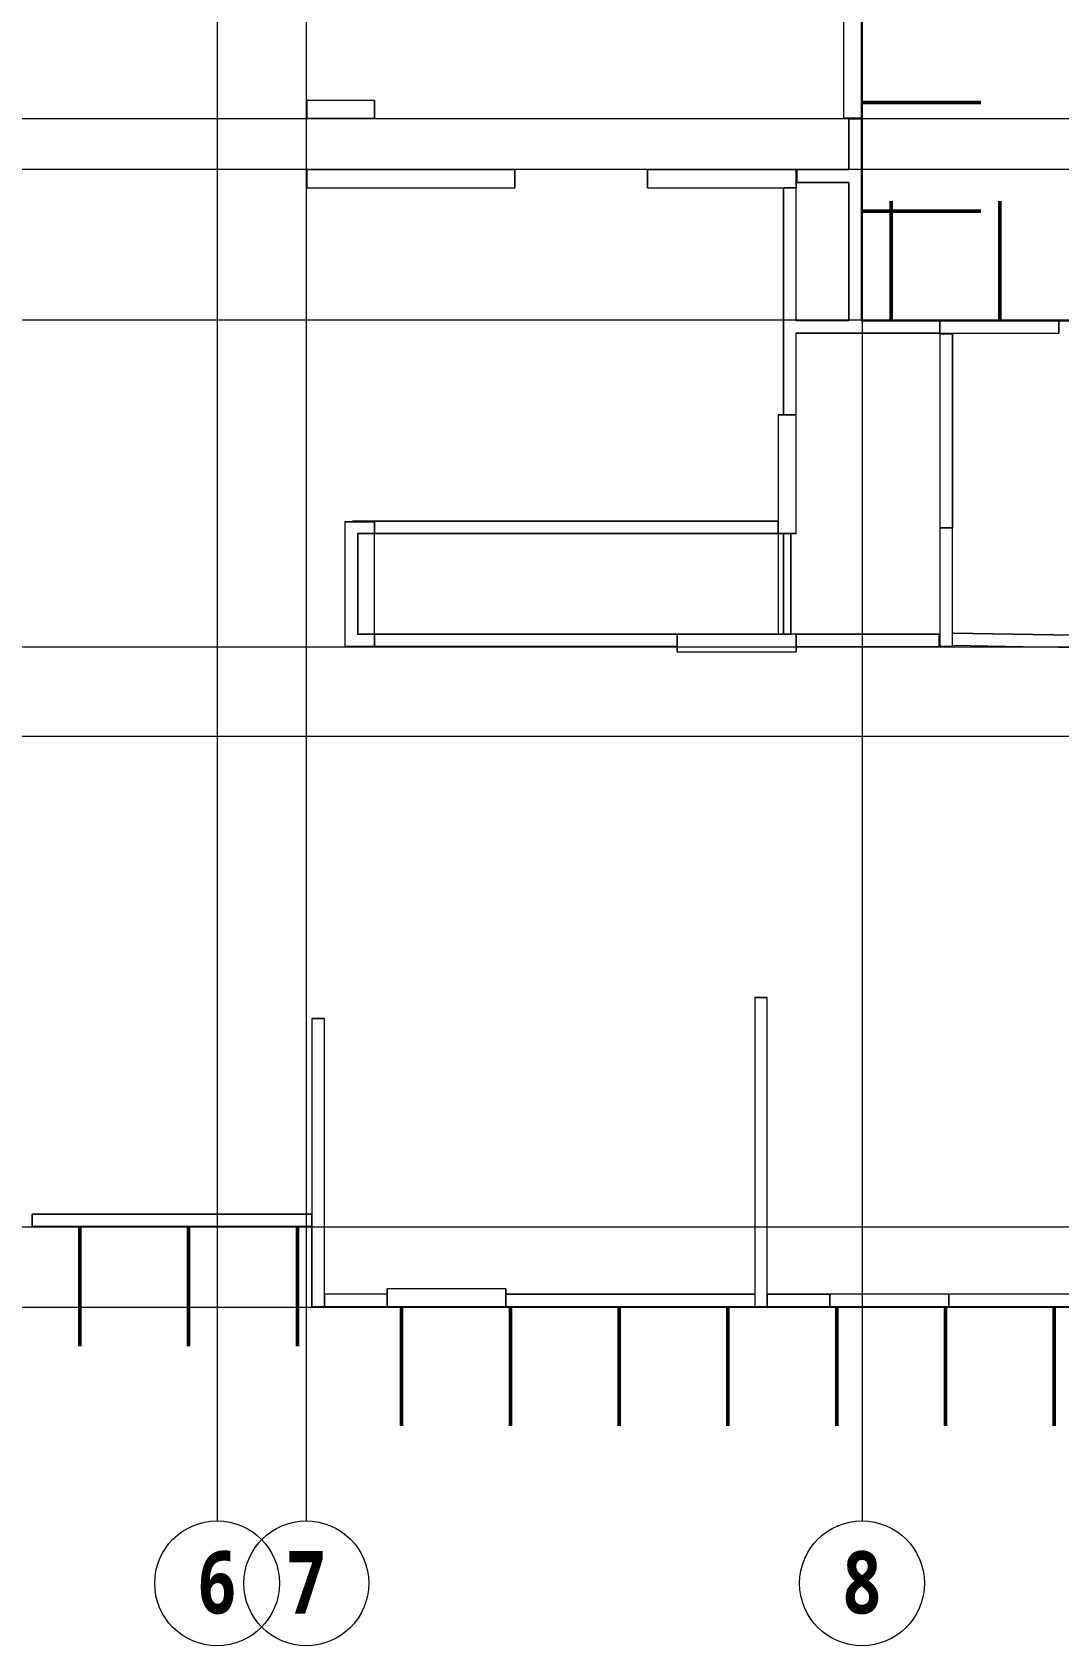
# Model space of a CAD drawing. Header units: millimetres. Extents: x -41779 to 122129, y -6962 to 59838.
# Drawn here: x -2427 to 14843, y -4008 to 23121 of the extents above; entities that cross this region are included whole.
import ezdxf

# ---------------------------------------------------------------- set-up
doc = ezdxf.new("R2010")
doc.units = ezdxf.units.MM
doc.linetypes.add('Grid Line', pattern=[10, 8, -1, 0, -1])
for name, color, linetype, lineweight in [('A-DETL', 90, 'Continuous', 5), ('A-FLOR', 192, 'Continuous', 5), ('A-WALL', 113, 'Continuous', 15), ('S-BEAM', 12, 'Continuous', 15), ('S-GRID', 1, 'Continuous', 5), ('S-GRID-IDEN', 1, 'Continuous', 9)]:
    doc.layers.add(name, color=color, linetype=linetype, lineweight=lineweight)
doc.styles.add('Roboto_B', font='Roboto-Bold.ttf', dxfattribs={"width": 0.8, "height": 1050})

# ---------------------------------------------------------------- blocks, each defined once
blk = doc.blocks.new('BMS-SUPPER STRUCTURE_180317_rvt-1-Level 2 -  BRACKET LAYOUT')
at = {"layer": 'A-FLOR', "color": 9}
for p, q in [((11523, 23676), (11523, 21676)), ((11523, 21676), (11523, 21666)), ((11523, 21666), (11523, 18271)), ((11523, 18271), (12843, 18271)), ((12843, 18271), (14843, 18271)), ((14843, 18271), (15733, 18271)), ((3333, 14691), (3053, 14691)), ((3053, 14691), (3053, 13001)), ((10123, 14691), (3333, 14691)), ((10213, 13001), (10213, 14691)), ((3053, 13001), (3333, 13001)), ((3333, 13001), (8423, 13001)), ((8423, 13001), (10123, 13001)), ((2278, 3041), (-2427, 3041)), ((2278, 1691), (2278, 3041)), ((2488, 1691), (2278, 1691)), ((3543, 1691), (2488, 1691)), ((5543, 1691), (3543, 1691)), ((9728, 1691), (5543, 1691)), ((9938, 1691), (9728, 1691)), ((10993, 1691), (9938, 1691)), ((12993, 1691), (10993, 1691)), ((17178, 1691), (12993, 1691))]:
    blk.add_line(p, q, dxfattribs=at)
at = {"layer": 'A-FLOR', "color": 43}
for p, q in [((11523, 21676), (11523, 23676)), ((14843, 18271), (12843, 18271)), ((3053, 13001), (3053, 14691)), ((3053, 14691), (3333, 14691)), ((10123, 14691), (10213, 14691)), ((3333, 13001), (3053, 13001)), ((10213, 13001), (8423, 13001)), ((2278, 3041), (2278, 1691)), ((2278, 1691), (2488, 1691)), ((3543, 1691), (5543, 1691)), ((9728, 1691), (9938, 1691)), ((10993, 1691), (12993, 1691))]:
    blk.add_line(p, q, dxfattribs=at)
at = {"layer": 'A-FLOR', "color": 55}
for p, q in [((11523, 18271), (11523, 21676)), ((12843, 18271), (11523, 18271)), ((20133, 18271), (14843, 18271)), ((3333, 14691), (10123, 14691)), ((10213, 14691), (10213, 13001)), ((8423, 13001), (3333, 13001)), ((-2427, 3041), (2278, 3041)), ((2488, 1691), (3543, 1691)), ((5543, 1691), (9728, 1691)), ((9938, 1691), (10993, 1691)), ((12993, 1691), (17178, 1691))]:
    blk.add_line(p, q, dxfattribs=at)
at = {"layer": 'A-FLOR', "color": 50}
for p, q in [((10213, 14691), (10123, 14691)), ((10123, 13001), (10213, 13001))]:
    blk.add_line(p, q, dxfattribs=at)
at = {"layer": 'A-WALL', "color": 8, "lineweight": 18}
for p, q in [((11223, 23676), (11223, 21676)), ((11523, 21676), (11523, 23676)), ((3333, 21976), (2193, 21976)), ((2193, 21976), (2193, 21676)), ((3333, 21676), (3333, 21976)), ((2193, 21676), (3333, 21676)), ((11223, 21676), (11523, 21676)), ((5693, 20806), (2193, 20806)), ((2193, 20806), (2193, 20506)), ((5693, 20506), (5693, 20806)), ((10423, 20806), (7923, 20806)), ((7923, 20806), (7923, 20506)), ((10423, 20506), (10423, 20806)), ((2193, 20506), (5693, 20506)), ((7923, 20506), (10423, 20506)), ((14843, 18271), (12843, 18271)), ((12843, 18271), (12843, 18061)), ((14843, 18061), (14843, 18271)), ((12843, 18061), (14843, 18061)), ((10423, 16691), (10123, 16691)), ((10123, 16691), (10123, 14691)), ((10423, 14691), (10423, 16691)), ((2833, 14891), (2833, 12791)), ((3333, 14891), (2833, 14891)), ((3333, 12791), (3333, 14891)), ((10123, 14691), (10423, 14691)), ((12843, 14791), (12843, 12791)), ((13053, 14791), (12843, 14791)), ((13053, 12791), (13053, 14791)), ((2833, 12791), (3333, 12791)), ((10423, 13001), (8423, 13001)), ((8423, 13001), (8423, 12701)), ((10423, 12701), (10423, 13001)), ((12843, 12791), (13053, 12791)), ((8423, 12701), (10423, 12701)), ((9938, 6891), (9728, 6891)), ((9728, 6891), (9728, 1691)), ((9938, 1691), (9938, 6891)), ((2488, 6541), (2278, 6541)), ((2278, 6541), (2278, 1691)), ((2488, 1691), (2488, 6541)), ((5543, 1991), (3543, 1991)), ((3543, 1991), (3543, 1691)), ((5543, 1691), (5543, 1991)), ((12993, 1901), (10993, 1901)), ((10993, 1901), (10993, 1691)), ((12993, 1691), (12993, 1901)), ((2278, 1691), (2488, 1691)), ((3543, 1691), (5543, 1691)), ((9728, 1691), (9938, 1691)), ((10993, 1691), (12993, 1691))]:
    blk.add_line(p, q, dxfattribs=at)
at = {"layer": 'A-WALL', "color": 253, "lineweight": 13}
for p, q in [((11223, 23676), (11223, 21676)), ((11523, 21676), (11523, 23676)), ((3333, 21976), (2193, 21976)), ((2193, 21676), (2193, 21976)), ((3333, 21976), (3333, 21676)), ((2193, 21676), (3333, 21676)), ((11523, 21676), (11223, 21676)), ((2193, 20506), (2193, 20806)), ((5693, 20806), (2193, 20806)), ((5693, 20806), (5693, 20506)), ((7923, 20506), (7923, 20806)), ((10423, 20806), (7923, 20806)), ((10423, 20806), (10423, 20506)), ((2193, 20506), (5693, 20506)), ((7923, 20506), (10423, 20506)), ((12843, 18061), (12843, 18271)), ((14843, 18271), (12843, 18271)), ((14843, 18271), (14843, 18061)), ((12843, 18061), (14843, 18061)), ((10123, 16691), (10423, 16691)), ((10123, 16691), (10123, 14691)), ((10423, 14691), (10423, 16691)), ((2833, 14891), (2833, 12791)), ((2833, 14891), (3333, 14891)), ((3333, 12791), (3333, 14891)), ((10423, 14691), (10123, 14691)), ((12843, 14791), (12843, 12791)), ((12843, 14791), (13053, 14791)), ((13053, 12791), (13053, 14791)), ((3333, 12791), (2833, 12791)), ((10423, 13001), (8423, 13001)), ((8423, 12701), (8423, 13001)), ((10423, 13001), (10423, 12701)), ((13053, 12791), (12843, 12791)), ((8423, 12701), (10423, 12701)), ((9728, 6891), (9938, 6891)), ((9728, 6891), (9728, 1691)), ((9938, 1691), (9938, 6891)), ((2278, 6541), (2488, 6541)), ((2278, 6541), (2278, 1691)), ((2488, 1691), (2488, 6541)), ((5543, 1991), (3543, 1991)), ((3543, 1691), (3543, 1991)), ((5543, 1991), (5543, 1691)), ((12993, 1901), (10993, 1901)), ((10993, 1691), (10993, 1901)), ((12993, 1901), (12993, 1691)), ((2488, 1691), (2278, 1691)), ((3543, 1691), (5543, 1691)), ((9938, 1691), (9728, 1691)), ((10993, 1691), (12993, 1691))]:
    blk.add_line(p, q, dxfattribs=at)
at = {"layer": 'S-BEAM', "color": 135, "lineweight": 13}
for p, q in [((11313, 21666), (11523, 21666)), ((11313, 21666), (11313, 20806)), ((11523, 18271), (11523, 21666)), ((10436, 20596), (10436, 20806)), ((11313, 20806), (10436, 20806)), ((10213, 20506), (10213, 16691)), ((10423, 18271), (10423, 20506)), ((10436, 20596), (11313, 20596)), ((11313, 20596), (11313, 18271)), ((11313, 18271), (10423, 18271)), ((12843, 18271), (11523, 18271)), ((10423, 16691), (10423, 18061)), ((10423, 18061), (12843, 18061)), ((12843, 18048), (13053, 18048)), ((12843, 18048), (12843, 14791)), ((13053, 14791), (13053, 18048)), ((2961, 14891), (2961, 14901)), ((10123, 14901), (2961, 14901)), ((3333, 14691), (10123, 14691)), ((10123, 14691), (10123, 13001)), ((10333, 13001), (10333, 14691)), ((8423, 13001), (3333, 13001)), ((3333, 12791), (8423, 12791)), ((12830, 13001), (10423, 13001)), ((10423, 12791), (12830, 12791)), ((12830, 13001), (12830, 12791)), ((2278, 3251), (-2427, 3251)), ((-2427, 3041), (2278, 3041)), ((3543, 1901), (2488, 1901)), ((5543, 1901), (9728, 1901)), ((9938, 1901), (10993, 1901)), ((17178, 1901), (12993, 1901)), ((2488, 1691), (3543, 1691)), ((9728, 1691), (5543, 1691)), ((10993, 1691), (9938, 1691)), ((12993, 1691), (17178, 1691))]:
    blk.add_line(p, q, dxfattribs=at)
at = {"layer": 'S-BEAM', "color": 254, "lineweight": 13}
for p, q in [((11523, 21666), (11313, 21666)), ((11313, 20806), (11313, 21666)), ((11523, 18271), (11523, 21666)), ((10436, 20806), (10436, 20596)), ((11313, 20806), (10436, 20806)), ((10213, 16691), (10213, 20506)), ((10423, 18271), (10423, 20506)), ((11313, 20596), (10436, 20596)), ((11313, 18271), (11313, 20596)), ((11313, 18271), (10423, 18271)), ((12843, 18271), (11523, 18271)), ((10423, 16691), (10423, 18061)), ((12843, 18061), (10423, 18061)), ((13053, 18048), (12843, 18048)), ((12843, 18048), (12843, 14791)), ((13053, 18048), (13053, 14791)), ((2961, 14901), (2961, 14891)), ((2962, 14901), (10123, 14901)), ((3333, 14691), (10123, 14691)), ((10123, 14901), (10123, 14691)), ((10333, 14691), (10333, 13001)), ((12843, 14791), (13053, 14791)), ((8423, 13001), (3333, 13001)), ((8423, 12791), (3333, 12791)), ((8423, 12791), (8423, 13001)), ((10423, 13001), (12830, 13001)), ((10423, 12791), (12830, 12791)), ((12830, 12791), (12830, 13001)), ((15523, 12975), (13053, 13018)), ((13053, 12808), (13053, 13018)), ((17178, 12736), (13053, 12808)), ((-2427, 3251), (-2427, 3041)), ((-2427, 3251), (2278, 3251)), ((-2427, 3041), (2278, 3041)), ((3543, 1901), (2488, 1901)), ((5543, 1901), (5543, 1691)), ((9728, 1901), (5543, 1901)), ((10993, 1901), (9938, 1901)), ((12993, 1901), (12993, 1691)), ((17178, 1901), (12993, 1901)), ((3543, 1691), (2488, 1691)), ((9728, 1691), (5543, 1691)), ((10993, 1691), (9938, 1691)), ((17178, 1691), (12993, 1691))]:
    blk.add_line(p, q, dxfattribs=at)
at = {"layer": 'S-BEAM', "color": 253, "lineweight": 13}
for p, q in [((10423, 20506), (10213, 20506)), ((12843, 18271), (12843, 18061)), ((10423, 16691), (10213, 16691)), ((2961, 14891), (3333, 14891)), ((3333, 14891), (3333, 14691)), ((10123, 14691), (10123, 14901)), ((10123, 14691), (10333, 14691)), ((10123, 14691), (10123, 13001)), ((13053, 14791), (12843, 14791)), ((3333, 13001), (3333, 12791)), ((8423, 13001), (8423, 12791)), ((10123, 13001), (10333, 13001)), ((10423, 13001), (10423, 12791)), ((13053, 13018), (15523, 12975)), ((17178, 12736), (13053, 12808)), ((-2427, 3041), (-2427, 3251)), ((2278, 3041), (2278, 3251)), ((2488, 1901), (2488, 1691)), ((3543, 1691), (3543, 1901)), ((5543, 1691), (5543, 1901)), ((9728, 1901), (9728, 1691)), ((9938, 1691), (9938, 1901)), ((10993, 1901), (10993, 1691)), ((12993, 1691), (12993, 1901))]:
    blk.add_line(p, q, dxfattribs=at)
at = {"layer": 'S-BEAM', "color": 10, "lineweight": 13}
for p, q in [((10213, 20506), (10423, 20506)), ((12843, 18061), (12843, 18271)), ((10213, 16691), (10423, 16691)), ((3333, 14891), (2961, 14891)), ((3333, 14691), (3333, 14891)), ((10333, 14691), (10123, 14691)), ((3333, 12791), (3333, 13001)), ((10333, 13001), (10123, 13001)), ((10423, 12791), (10423, 13001)), ((13053, 12808), (13053, 13018)), ((2278, 3251), (2278, 3041)), ((2488, 1691), (2488, 1901)), ((3543, 1901), (3543, 1691)), ((9728, 1901), (9728, 1691)), ((9938, 1901), (9938, 1691)), ((10993, 1691), (10993, 1901))]:
    blk.add_line(p, q, dxfattribs=at)
blk = doc.blocks.new('Grid - Circle-565542-Level 2 -  BRACKET LAYOUT')
at = {"layer": 'S-GRID-IDEN'}
blk.add_circle((0, 0), 3.5, dxfattribs=at)

msp = doc.modelspace()

# ---------------------------------------------------------------- linework, layer by layer
at = {"layer": 'A-DETL', "lineweight": 50}
for p, q in [((11533, 21941), (13533, 21941)), ((11533, 20111), (13533, 20111)), ((12023, 18281), (12023, 20281)), ((13853, 18281), (13853, 20281)), ((-1627, 3031), (-1627, 1031)), ((203, 3031), (203, 1031)), ((2033, 3031), (2033, 1031)), ((3788, 1691), (3788, -309)), ((5618, 1691), (5618, -309)), ((7448, 1691), (7448, -309)), ((9278, 1691), (9278, -309)), ((11108, 1691), (11108, -309)), ((12938, 1691), (12938, -309)), ((14768, 1691), (14768, -309))]:
    msp.add_line(p, q, dxfattribs=at)
at = {"layer": 'S-GRID', "linetype": 'Grid Line'}
for p, q in [((683, 55247), (683, -1908)), ((2183, 55247), (2183, -1908)), ((11533, 55247), (11533, -1908)), ((76597, 21666), (-26915, 21666)), ((76597, 20816), (-26915, 20816)), ((76597, 18281), (-26915, 18281)), ((76597, 12781), (-26915, 12781)), ((76597, 11281), (-26915, 11281)), ((76597, 3031), (-26915, 3031)), ((76597, 1681), (-26915, 1681))]:
    msp.add_line(p, q, dxfattribs=at)

# ---------------------------------------------------------------- block references
at = {"lineweight": 5}
msp.add_blockref('BMS-SUPPER STRUCTURE_180317_rvt-1-Level 2 -  BRACKET LAYOUT', (0, 0), dxfattribs=at)
at = {"layer": 'S-GRID-IDEN', "xscale": 299.9999999999997, "yscale": 299.9999999999997, "zscale": 299.9999999999997, "rotation": 180}
for p in [(683, -2958), (2183, -2958), (11533, -2958)]:
    msp.add_blockref('Grid - Circle-565542-Level 2 -  BRACKET LAYOUT', p, dxfattribs=at)

# ---------------------------------------------------------------- texts
at = {"layer": 'S-GRID-IDEN', "lineweight": 5, "char_height": 1050, "width": 807.5, "attachment_point": 2, "line_spacing_factor": 1.016846, "style": 'Roboto_B'}
for s, insert in [('\\fRoboto|b1|i0|c0|p2|;\\W.8;6', (683, -2416)), ('\\fRoboto|b1|i0|c0|p2|;\\W.8;7', (2183, -2416)), ('\\fRoboto|b1|i0|c0|p2|;\\W.8;8', (11533, -2416))]:
    msp.add_mtext(s, dxfattribs=dict(at, insert=insert))

doc.saveas('drawing.dxf')
